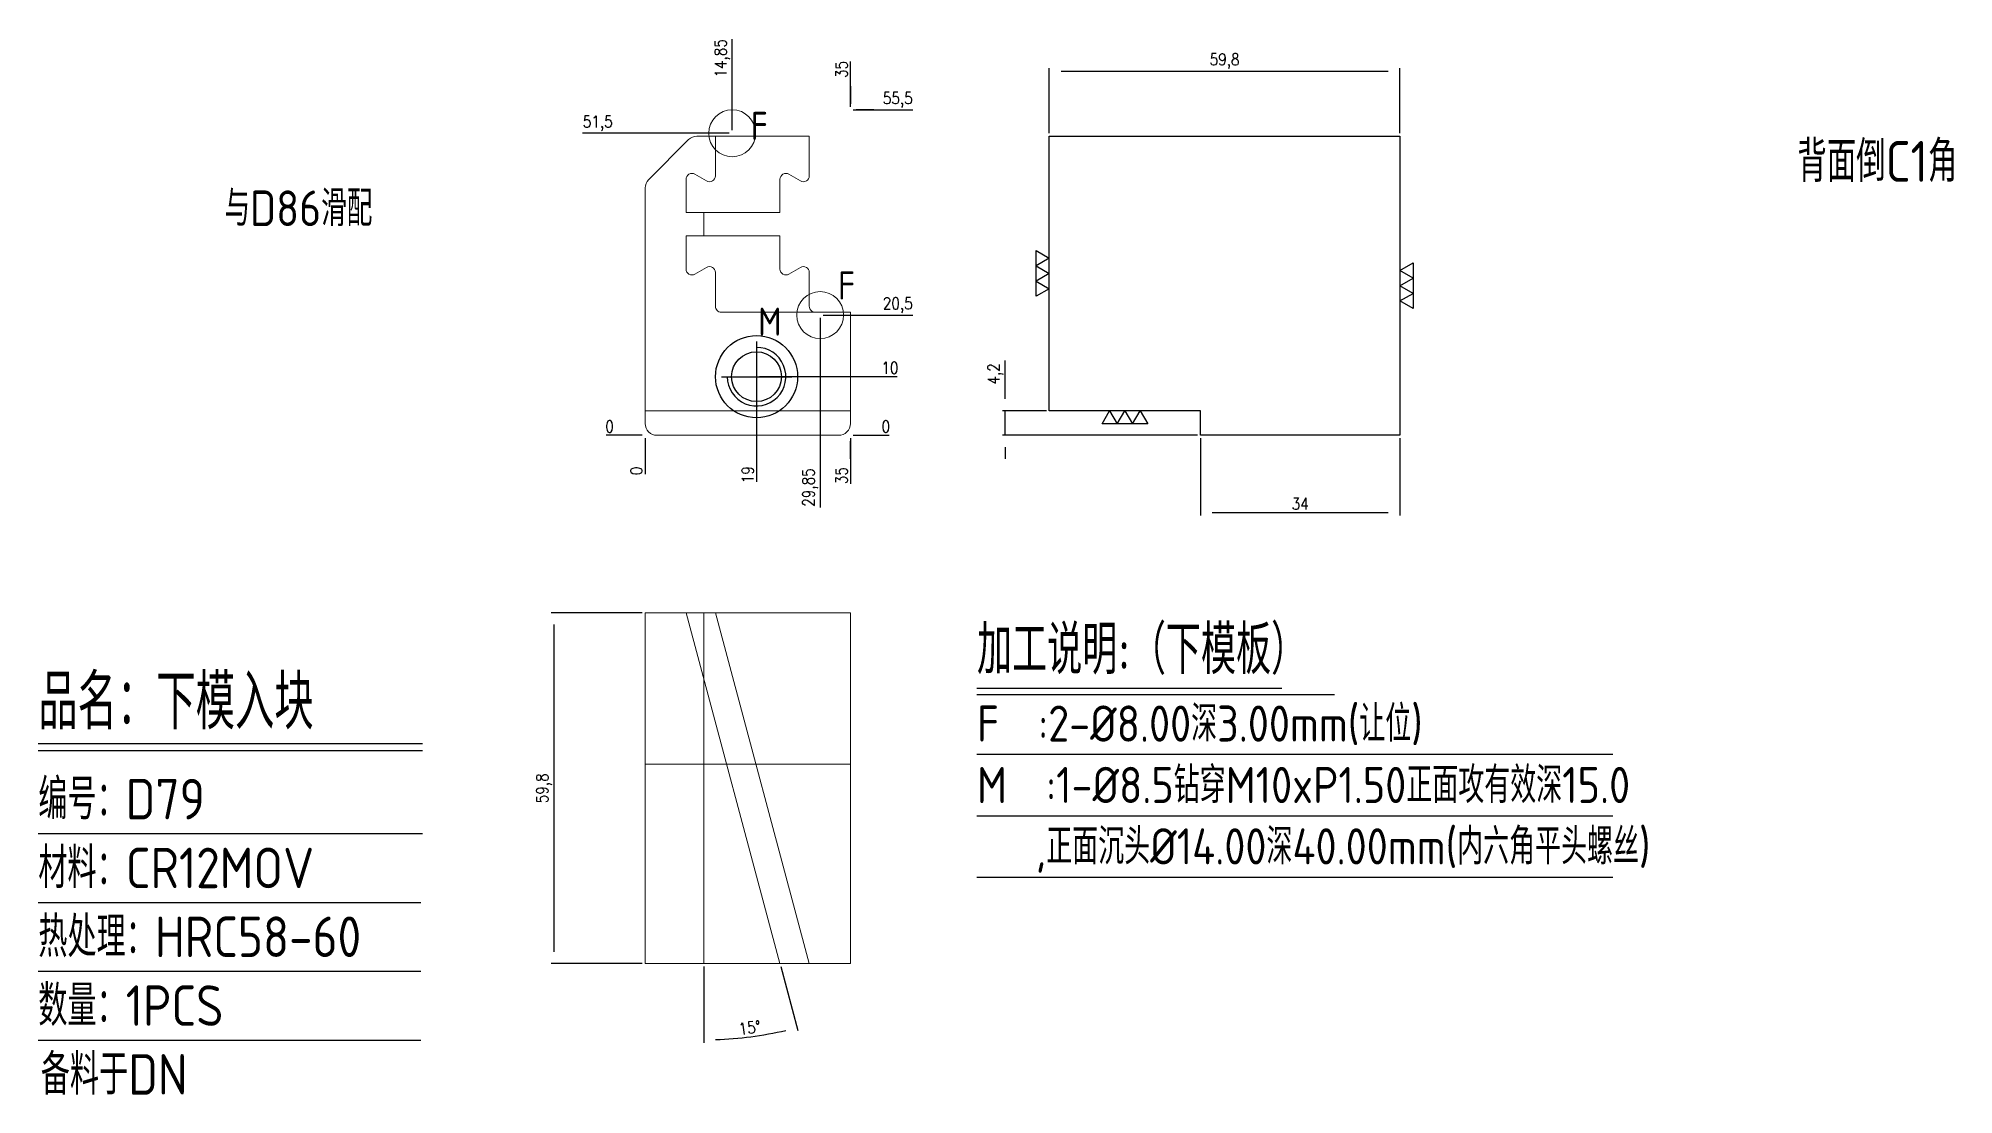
# Model space of a CAD drawing. Header units: millimetres. Extents: x 105935 to 106262, y -3025 to -2845.
import ezdxf
from ezdxf.enums import TextEntityAlignment as Align

# ---------------------------------------------------------------- set-up
doc = ezdxf.new("R2010")
doc.units = ezdxf.units.MM
doc.linetypes.add('CENTER', pattern=[0])
doc.linetypes.add('HIDDEN', pattern=[0])
for name, color, linetype in [('DIE_P', 2, 'Continuous'), ('DIM', 4, 'Continuous'), ('TEXT', 4, 'Continuous')]:
    doc.layers.add(name, color=color, linetype=linetype)
doc.styles.add('gbenor', font='gbenor.shx', dxfattribs={"bigfont": 'gbcbig.shx'})
doc.styles.get("Standard").update_dxf_attribs({"font": 'txt.shx', "width": 0.85, "bigfont": 'ctxt.shx'})
doc.dimstyles.new('T-2-WX', dxfattribs={"dimtxt": 2, "dimasz": 2, "dimexe": 0.5, "dimexo": 0.5, "dimgap": 0.5, "dimtad": 1, "dimtxsty": 'Standard', "dimblk": 'OPEN30', "dimcen": 0, "dimazin": 3, "dimtfac": 1, "dimtmove": 0, "dimatfit": 3, "dimldrblk": 'OPEN30', "dimlwd": -1, "dimlwe": -1})

# ---------------------------------------------------------------- blocks, each defined once
blk = doc.blocks.new('*D7579')
at = {"layer": 'Defpoints', "color": 0}
for p in [(106038.88, -2912.52), (106073.88, -2912.52), (106078.88, -2912.52)]:
    blk.add_point(p, dxfattribs=at)
at = {"layer": 'DIM', "color": 0}
blk.add_line((106074.38, -2912.52), (106080.51, -2912.52), dxfattribs=at)
at = {"layer": 'DIM', "color": 0, "insert": (106079.94, -2911.02), "char_height": 2, "attachment_point": 5}
blk.add_mtext('0', dxfattribs=at)
blk = doc.blocks.new('_Open30')
blk = doc.blocks.new('*D7580')
at = {"layer": 'Defpoints', "color": 0}
for p in [(106057.88, -2902.52), (106078.88, -2902.52), (106038.88, -2912.52)]:
    blk.add_point(p, dxfattribs=at)
at = {"layer": 'DIM', "color": 0}
for p, q in [((106058.38, -2902.52), (106070.88, -2902.52)), ((106070.88, -2902.52), (106074.88, -2902.52)), ((106074.88, -2902.52), (106081.89, -2902.52))]:
    blk.add_line(p, q, dxfattribs=at)
at = {"layer": 'DIM', "color": 0, "insert": (106080.63, -2901.02), "char_height": 2, "attachment_point": 5}
blk.add_mtext('10', dxfattribs=at)
blk = doc.blocks.new('*D7581')
at = {"layer": 'Defpoints', "color": 0}
for p in [(106068.73, -2892.02), (106078.88, -2892.02), (106038.88, -2912.52)]:
    blk.add_point(p, dxfattribs=at)
at = {"layer": 'DIM', "color": 0}
for p, q in [((106069.23, -2892.02), (106072.73, -2892.02)), ((106072.73, -2892.02), (106074.88, -2892.02)), ((106074.88, -2892.02), (106084.56, -2892.02))]:
    blk.add_line(p, q, dxfattribs=at)
at = {"layer": 'DIM', "color": 0, "insert": (106081.97, -2890.33), "char_height": 2, "attachment_point": 5}
blk.add_mtext('20,5', dxfattribs=at)
blk = doc.blocks.new('*D7582')
at = {"layer": 'Defpoints', "color": 0}
for p in [(106073.88, -2857.02), (106078.88, -2857.02), (106038.88, -2912.52)]:
    blk.add_point(p, dxfattribs=at)
at = {"layer": 'DIM', "color": 0}
for p, q in [((106074.38, -2857.02), (106077.88, -2857.02)), ((106077.88, -2857.02), (106074.88, -2857.02)), ((106074.88, -2857.02), (106084.56, -2857.02))]:
    blk.add_line(p, q, dxfattribs=at)
at = {"layer": 'DIM', "color": 0, "insert": (106081.97, -2855.33), "char_height": 2, "attachment_point": 5}
blk.add_mtext('55,5', dxfattribs=at)
blk = doc.blocks.new('*D7583')
at = {"layer": 'Defpoints', "color": 0}
for p in [(106033.88, -2912.52), (106038.88, -2912.52), (106038.88, -2912.52)]:
    blk.add_point(p, dxfattribs=at)
at = {"layer": 'DIM', "color": 0}
blk.add_line((106038.38, -2912.52), (106032.24, -2912.52), dxfattribs=at)
at = {"layer": 'DIM', "color": 0, "insert": (106032.81, -2911.02), "char_height": 2, "attachment_point": 5}
blk.add_mtext('0', dxfattribs=at)
blk = doc.blocks.new('*D7584')
at = {"layer": 'Defpoints', "color": 0}
for p in [(106033.88, -2861.02), (106053.73, -2861.02), (106038.88, -2912.52)]:
    blk.add_point(p, dxfattribs=at)
at = {"layer": 'DIM', "color": 0}
for p, q in [((106037.88, -2861.02), (106028.2, -2861.02)), ((106041.88, -2861.02), (106037.88, -2861.02)), ((106053.23, -2861.02), (106041.88, -2861.02))]:
    blk.add_line(p, q, dxfattribs=at)
at = {"layer": 'DIM', "color": 0, "insert": (106030.79, -2859.33), "char_height": 2, "attachment_point": 5}
blk.add_mtext('51,5', dxfattribs=at)
blk = doc.blocks.new('*D7585')
at = {"layer": 'Defpoints', "color": 0}
for p in [(106038.88, -2912.52), (106073.88, -2912.52), (106073.88, -2917.52)]:
    blk.add_point(p, dxfattribs=at)
at = {"layer": 'DIM', "color": 0}
for p, q in [((106073.88, -2913.02), (106073.88, -2916.52)), ((106073.88, -2916.52), (106073.88, -2913.52)), ((106073.88, -2913.52), (106073.88, -2920.78))]:
    blk.add_line(p, q, dxfattribs=at)
at = {"layer": 'DIM', "color": 0, "insert": (106072.38, -2919.4), "char_height": 2, "attachment_point": 5, "rotation": 90}
blk.add_mtext('35', dxfattribs=at)
blk = doc.blocks.new('*D7586')
at = {"layer": 'Defpoints', "color": 0}
for p in [(106068.73, -2892.02), (106038.88, -2912.52), (106068.73, -2917.52)]:
    blk.add_point(p, dxfattribs=at)
at = {"layer": 'DIM', "color": 0}
for p, q in [((106068.73, -2892.52), (106068.73, -2909.52)), ((106068.73, -2909.52), (106068.73, -2913.52)), ((106068.73, -2913.52), (106068.73, -2924.82))]:
    blk.add_line(p, q, dxfattribs=at)
at = {"layer": 'DIM', "color": 0, "insert": (106067.04, -2921.42), "char_height": 2, "attachment_point": 5, "rotation": 90}
blk.add_mtext('29,85', dxfattribs=at)
blk = doc.blocks.new('*D7587')
at = {"layer": 'Defpoints', "color": 0}
for p in [(106057.88, -2902.52), (106038.88, -2912.52), (106057.88, -2917.52)]:
    blk.add_point(p, dxfattribs=at)
at = {"layer": 'DIM', "color": 0}
for p, q in [((106057.88, -2903.02), (106057.88, -2909.52)), ((106057.88, -2909.52), (106057.88, -2913.52)), ((106057.88, -2913.52), (106057.88, -2920.45))]:
    blk.add_line(p, q, dxfattribs=at)
at = {"layer": 'DIM', "color": 0, "insert": (106056.38, -2919.24), "char_height": 2, "attachment_point": 5, "rotation": 90}
blk.add_mtext('19', dxfattribs=at)
blk = doc.blocks.new('*D7588')
at = {"layer": 'Defpoints', "color": 0}
for p in [(106038.88, -2912.52), (106038.88, -2912.52), (106038.88, -2917.52)]:
    blk.add_point(p, dxfattribs=at)
at = {"layer": 'DIM', "color": 0}
blk.add_line((106038.88, -2913.02), (106038.88, -2919.16), dxfattribs=at)
at = {"layer": 'DIM', "color": 0, "insert": (106037.38, -2918.59), "char_height": 2, "attachment_point": 5, "rotation": 90}
blk.add_mtext('0', dxfattribs=at)
blk = doc.blocks.new('*D7589')
at = {"layer": 'Defpoints', "color": 0}
for p in [(106073.88, -2852.02), (106073.88, -2857.02), (106038.88, -2912.52)]:
    blk.add_point(p, dxfattribs=at)
at = {"layer": 'DIM', "color": 0}
for p, q in [((106073.88, -2856.02), (106073.88, -2848.77)), ((106073.88, -2856.52), (106073.88, -2853.02)), ((106073.88, -2853.02), (106073.88, -2856.02))]:
    blk.add_line(p, q, dxfattribs=at)
at = {"layer": 'DIM', "color": 0, "insert": (106072.38, -2850.15), "char_height": 2, "attachment_point": 5, "rotation": 90}
blk.add_mtext('35', dxfattribs=at)
blk = doc.blocks.new('*D7590')
at = {"layer": 'Defpoints', "color": 0}
for p in [(106053.73, -2852.02), (106053.73, -2861.02), (106038.88, -2912.52)]:
    blk.add_point(p, dxfattribs=at)
at = {"layer": 'DIM', "color": 0}
for p, q in [((106053.73, -2856.02), (106053.73, -2844.97)), ((106053.73, -2857.02), (106053.73, -2856.02)), ((106053.73, -2860.52), (106053.73, -2857.02))]:
    blk.add_line(p, q, dxfattribs=at)
at = {"layer": 'DIM', "color": 0, "insert": (106052.04, -2848.25), "char_height": 2, "attachment_point": 5, "rotation": 90}
blk.add_mtext('14,85', dxfattribs=at)
blk = doc.blocks.new('*D7591')
at = {"layer": 'Defpoints', "color": 0}
for p in [(106167.61, -2850.43), (106107.81, -2861.52), (106167.61, -2861.52)]:
    blk.add_point(p, dxfattribs=at)
at = {"layer": 'DIM', "color": 0}
for p, q in [((106107.81, -2861.02), (106107.81, -2849.93)), ((106109.81, -2850.43), (106165.61, -2850.43)), ((106167.61, -2861.02), (106167.61, -2849.93))]:
    blk.add_line(p, q, dxfattribs=at)
at = {"layer": 'DIM', "color": 0, "insert": (106137.71, -2848.73), "char_height": 2, "attachment_point": 5}
blk.add_mtext('59,8', dxfattribs=at)
blk = doc.blocks.new('*D7592')
at = {"layer": 'Defpoints', "color": 0}
for p in [(106133.61, -2912.52), (106167.61, -2912.52), (106167.61, -2925.69)]:
    blk.add_point(p, dxfattribs=at)
at = {"layer": 'DIM', "color": 0}
for p, q in [((106133.61, -2913.02), (106133.61, -2926.19)), ((106167.61, -2913.02), (106167.61, -2926.19)), ((106135.61, -2925.69), (106165.61, -2925.69))]:
    blk.add_line(p, q, dxfattribs=at)
at = {"layer": 'DIM', "color": 0, "insert": (106150.61, -2924.19), "char_height": 2, "attachment_point": 5}
blk.add_mtext('34', dxfattribs=at)
blk = doc.blocks.new('*D7593')
at = {"layer": 'Defpoints', "color": 0}
for p in [(106100.31, -2908.33), (106107.81, -2908.33), (106133.61, -2912.52)]:
    blk.add_point(p, dxfattribs=at)
at = {"layer": 'DIM', "color": 0}
for p, q in [((106100.31, -2906.33), (106100.31, -2899.77)), ((106107.31, -2908.33), (106099.81, -2908.33)), ((106100.31, -2912.52), (106100.31, -2908.33)), ((106133.11, -2912.52), (106099.81, -2912.52)), ((106100.31, -2914.52), (106100.31, -2916.52))]:
    blk.add_line(p, q, dxfattribs=at)
at = {"layer": 'DIM', "color": 0, "insert": (106098.62, -2902.05), "char_height": 2, "attachment_point": 5, "rotation": 90}
blk.add_mtext('4,2', dxfattribs=at)
blk = doc.blocks.new('*D7594')
at = {"layer": 'Defpoints', "color": 0}
for p in [(106038.88, -2942.8), (106023.33, -3002.6), (106038.88, -3002.6)]:
    blk.add_point(p, dxfattribs=at)
at = {"layer": 'DIM', "color": 0}
for p, q in [((106038.38, -2942.8), (106022.83, -2942.8)), ((106023.33, -2944.8), (106023.33, -3000.6)), ((106038.38, -3002.6), (106022.83, -3002.6))]:
    blk.add_line(p, q, dxfattribs=at)
at = {"layer": 'DIM', "color": 0, "insert": (106021.64, -2972.7), "char_height": 2, "attachment_point": 5, "rotation": 90}
blk.add_mtext('59,8', dxfattribs=at)
blk = doc.blocks.new('*D7595')
at = {"layer": 'Defpoints', "color": 0}
for p in [(106045.85, -2942.8), (106048.89, -2942.8), (106048.89, -3002.6), (106061.88, -3002.6), (106054.25, -3015.35)]:
    blk.add_point(p, dxfattribs=at)
at = {"layer": 'DIM', "color": 0}
for p, q in [((106048.89, -3003.1), (106048.89, -3016.08)), ((106062.01, -3003.08), (106064.92, -3013.97))]:
    blk.add_line(p, q, dxfattribs=at)
blk.add_arc((106048.89, -2954.14), 61.44, 271.8651, 283.1349, dxfattribs=at)
at = {"layer": 'DIM', "color": 0, "insert": (106056.71, -3013.52), "char_height": 2, "attachment_point": 5, "rotation": 7.5}
blk.add_mtext('15%%d', dxfattribs=at)

msp = doc.modelspace()

# ---------------------------------------------------------------- linework, layer by layer
at = {"layer": 'DIE_P', "lineweight": 15}
for p, q in [((106038.877, -2908.327), (106073.877, -2908.327)), ((106038.877, -2968.601), (106073.877, -2968.601))]:
    msp.add_line(p, q, dxfattribs=at)
at = {"layer": 'DIE_P', "color": 1, "linetype": 'HIDDEN', "lineweight": 15, "ltscale": 20}
for p, q in [((106048.892, -3002.601), (106048.892, -2942.801)), ((106066.877, -3002.601), (106050.854, -2942.801))]:
    msp.add_line(p, q, dxfattribs=at)
at = {"layer": 'DIE_P', "linetype": 'Continuous', "lineweight": 15}
msp.add_lwpolyline([(106067.877, -2891.524, -0.4142136), (106066.877, -2890.524), (106066.877, -2884.756, 0.5773503), (106065.377, -2883.89), (106063.377, -2885.045, -0.5773503), (106061.877, -2884.179), (106061.877, -2878.524), (106048.892, -2878.524), (106048.892, -2874.524), (106061.877, -2874.524), (106061.877, -2868.87, -0.5773503), (106063.377, -2868.004), (106065.377, -2869.158, 0.5773503), (106066.877, -2868.292), (106066.877, -2861.524), (106047.706, -2861.524, 0.1989124), (106046.291, -2862.11), (106039.463, -2868.939, 0.1989124), (106038.877, -2870.353), (106038.877, -2910.524, 0.4142136), (106040.877, -2912.524), (106071.877, -2912.524, 0.4142136), (106073.877, -2910.524), (106073.877, -2891.524), (106051.854, -2891.524, -0.4142136), (106050.854, -2890.524), (106050.854, -2884.756, 0.5773503), (106049.354, -2883.89), (106047.354, -2885.045, -0.5773503), (106045.854, -2884.179), (106045.854, -2878.524), (106048.892, -2878.524), (106048.892, -2874.524), (106045.854, -2874.524), (106045.854, -2868.87, -0.5773503), (106047.354, -2868.004), (106049.354, -2869.158, 0.5773503), (106050.854, -2868.292), (106050.854, -2861.524)], format="xyb", dxfattribs=at)
at = {"layer": 'DIE_P'}
msp.add_lwpolyline([(106052.877, -2902.524, 2.4142136), (106057.877, -2897.524)], format="xyb", dxfattribs=at)
at = {"layer": 'DIE_P', "linetype": 'CENTER'}
for points in [[(106057.877, -2896.524), (106057.877, -2908.524)], [(106051.877, -2902.524), (106063.877, -2902.524)]]:
    msp.add_lwpolyline(points, dxfattribs=at)
at = {"layer": 'DIE_P', "color": 2, "lineweight": 15}
msp.add_lwpolyline([(106038.877, -2942.801), (106073.877, -2942.801), (106073.877, -3002.601), (106038.877, -3002.601)], close=True, dxfattribs=at)
at = {"layer": 'DIE_P', "color": 1, "linetype": 'HIDDEN', "lineweight": 15, "ltscale": 20}
msp.add_lwpolyline([(106061.877, -3002.601), (106045.854, -2942.801)], dxfattribs=at)
at = {"layer": 'DIE_P', "color": 94, "linetype": 'Continuous', "lineweight": 15}
for centre in [(106053.727, -2861.024), (106068.727, -2892.024)]:
    msp.add_circle(centre, 4, dxfattribs=at)
at = {"layer": 'DIE_P', "linetype": 'Continuous'}
msp.add_circle((106057.877, -2902.524), 7, dxfattribs=at)
at = {"layer": 'DIE_P'}
msp.add_circle((106057.877, -2902.524), 4.25, dxfattribs=at)
at = {"layer": 'DIM', "color": 4, "linetype": 'Continuous', "lineweight": 25}
for p, q in [((105935.369, -2965.052), (106000.921, -2965.052)), ((105935.369, -2966.26), (106000.921, -2966.26)), ((105935.369, -2980.412), (106000.921, -2980.412)), ((105935.369, -2992.148), (106000.636, -2992.148)), ((105935.369, -3003.884), (106000.636, -3003.884)), ((105935.369, -3015.619), (106000.636, -3015.619))]:
    msp.add_line(p, q, dxfattribs=at)
at = {"layer": 'TEXT', "color": 3}
msp.add_line((106095.478, -2955.609), (106147.484, -2955.609), dxfattribs=at)
at = {"layer": 'TEXT', "color": 3, "linetype": 'Continuous'}
for p, q in [((106095.478, -2956.686), (106156.484, -2956.686)), ((106095.478, -2966.905), (106203.915, -2966.905)), ((106095.478, -2977.371), (106203.915, -2977.371)), ((106095.478, -2987.836), (106203.915, -2987.836))]:
    msp.add_line(p, q, dxfattribs=at)
at = {"layer": 'TEXT', "color": 2}
msp.add_lwpolyline([(106133.607, -2908.327), (106107.807, -2908.327), (106107.807, -2861.524), (106167.607, -2861.524), (106167.607, -2912.524), (106133.607, -2912.524)], close=True, dxfattribs=at)
at = {"layer": 'TEXT'}
for points in [[(106105.557, -2881.029), (106107.807, -2882.328), (106105.557, -2883.627), (106107.807, -2884.926), (106105.557, -2886.225), (106107.807, -2887.524), (106105.557, -2888.823), (106105.557, -2881.029)], [(106169.857, -2890.921), (106167.607, -2889.622), (106169.857, -2888.323), (106167.607, -2887.024), (106169.857, -2885.725), (106167.607, -2884.426), (106169.857, -2883.127), (106169.857, -2890.921)], [(106116.81, -2910.577), (106118.109, -2908.327), (106119.408, -2910.577), (106120.707, -2908.327), (106122.006, -2910.577), (106123.305, -2908.327), (106124.604, -2910.577), (106116.81, -2910.577)]]:
    msp.add_lwpolyline(points, close=True, dxfattribs=at)

# ---------------------------------------------------------------- texts
at = {"layer": 'DIM', "color": 3, "linetype": 'Continuous', "lineweight": 25, "style": 'gbenor'}
for s, height, p in [('品名：下模入块', 9.3196, (105935.369, -2962.636)), ('编号：D79', 6.9034, (105935.369, -2977.996)), ('材料：CR12MOV', 6.9034, (105935.369, -2989.732)), ('热处理：HRC58-60', 6.90343, (105935.369, -3001.467)), ('数量：1PCS', 6.9034, (105935.369, -3013.203)), ('备料于DN', 6.9034, (105935.789, -3024.939))]:
    msp.add_text(s, height=height, dxfattribs=at).set_placement(p)
at = {"layer": 'TEXT', "color": 4, "style": 'gbenor'}
for s, p in [('F', (106058.357, -2859.784)), ('F', (106073.24, -2886.972)), ('M', (106060.146, -2893.141))]:
    msp.add_text(s, height=4.8, dxfattribs=at).set_placement(p, align=Align.MIDDLE_CENTER)
at = {"layer": 'TEXT', "color": 4, "lineweight": 18, "style": 'gbenor'}
msp.add_text('背面倒C1角', height=6.9635, dxfattribs=at).set_placement((106235.416, -2869.309))
at = {"layer": 'TEXT', "color": 4, "style": 'gbenor'}
for s, height, p in [('与D86滑配', 6.075, (105967.112, -2876.851)), ('加工说明:（下模板）', 8.3106, (106095.478, -2953.239)), ('F  :2-%%C8.00深3.00mm(让位)', 6.156, (106095.478, -2964.751)), ('M  :1-%%C8.5钻穿M10xP1.50正面攻有效深15.0', 6.156, (106095.478, -2975.216)), ('   ,正面沉头%%C14.00深40.00mm(内六角平头螺丝)', 6.156, (106095.478, -2985.681))]:
    msp.add_text(s, height=height, dxfattribs=at).set_placement(p)

# ---------------------------------------------------------------- dimensions: what is measured, and where the dimension line sits
at = {"layer": 'DIM'}
for feature_location, offset, dtype, origin, picture, middle in [((106053.727, -2861.024), (0, 9), 1, (106038.877, -2912.524), '*D7590', (106052.037, -2848.246)), ((106073.877, -2857.024), (0, 5), 1, (106038.877, -2912.524), '*D7589', (106072.377, -2850.148)), ((106073.877, -2857.024), (5, 0), 0, (106038.877, -2912.524), '*D7582', (106081.968, -2855.334)), ((106053.727, -2861.024), (-19.85, 0), 0, (106038.877, -2912.524), '*D7584', (106030.787, -2859.334)), ((106068.727, -2892.024), (10.15, 0), 0, (106038.877, -2912.524), '*D7581', (106081.968, -2890.334)), ((106068.727, -2892.024), (0, -25.5), 1, (106038.877, -2912.524), '*D7586', (106067.037, -2921.424)), ((106057.877, -2902.524), (21, 0), 0, (106038.877, -2912.524), '*D7580', (106080.632, -2901.024)), ((106057.877, -2902.524), (0, -15), 1, (106038.877, -2912.524), '*D7587', (106056.377, -2919.239)), ((106038.87720734, -2912.524319874), (-5, 0), 0, (106038.87720734, -2912.524319874), '*D7583', (106032.810540673, -2911.024319874)), ((106073.87720736, -2912.524319874), (5, 0), 0, (106038.87720734, -2912.524319874), '*D7579', (106079.943874026, -2911.024319874)), ((106038.87720734, -2912.524319874), (0, -5), 1, (106038.87720734, -2912.524319874), '*D7588', (106037.37720734, -2918.590986541)), ((106073.877, -2912.524), (0, -5), 1, (106038.877, -2912.524), '*D7585', (106072.377, -2919.401))]:
    dim = msp.add_ordinate_dim(feature_location=feature_location, offset=offset, dtype=dtype, origin=origin, dimstyle='T-2-WX', dxfattribs=at)
    dim.commit()
    dim.dimension.update_dxf_attribs({"geometry": picture, "text_midpoint": middle})
for base, p1, p2, picture, middle in [((106167.607, -2850.425), (106107.807, -2861.524), (106167.607, -2861.524), '*D7591', (106137.707, -2848.735)), ((106167.607, -2925.69), (106133.607, -2912.524), (106167.607, -2912.524), '*D7592', (106150.607, -2924.19))]:
    dim = msp.add_linear_dim(base=base, p1=p1, p2=p2, dimstyle='T-2-WX', dxfattribs=at)
    dim.commit()
    dim.dimension.update_dxf_attribs({"geometry": picture, "text_midpoint": middle})
for base, p1, p2, picture, middle in [((106100.312, -2908.327), (106133.607, -2912.524), (106107.807, -2908.327), '*D7593', (106098.622, -2902.046)), ((106023.327, -3002.601), (106038.877, -2942.801), (106038.877, -3002.601), '*D7594', (106021.636, -2972.701))]:
    dim = msp.add_linear_dim(base=base, p1=p1, p2=p2, angle=90, dimstyle='T-2-WX', dxfattribs=at)
    dim.commit()
    dim.dimension.update_dxf_attribs({"geometry": picture, "text_midpoint": middle})
dim = msp.add_angular_dim_2l(base=(106054.247, -3015.347), line1=((106061.877, -3002.601), (106045.854, -2942.801)), line2=((106048.892, -3002.601), (106048.892, -2942.801)), dimstyle='T-2-WX', dxfattribs=at)
dim.commit()
dim.dimension.update_dxf_attribs({"geometry": '*D7595', "text_midpoint": (106056.71, -3013.521)})

doc.saveas('drawing.dxf')
